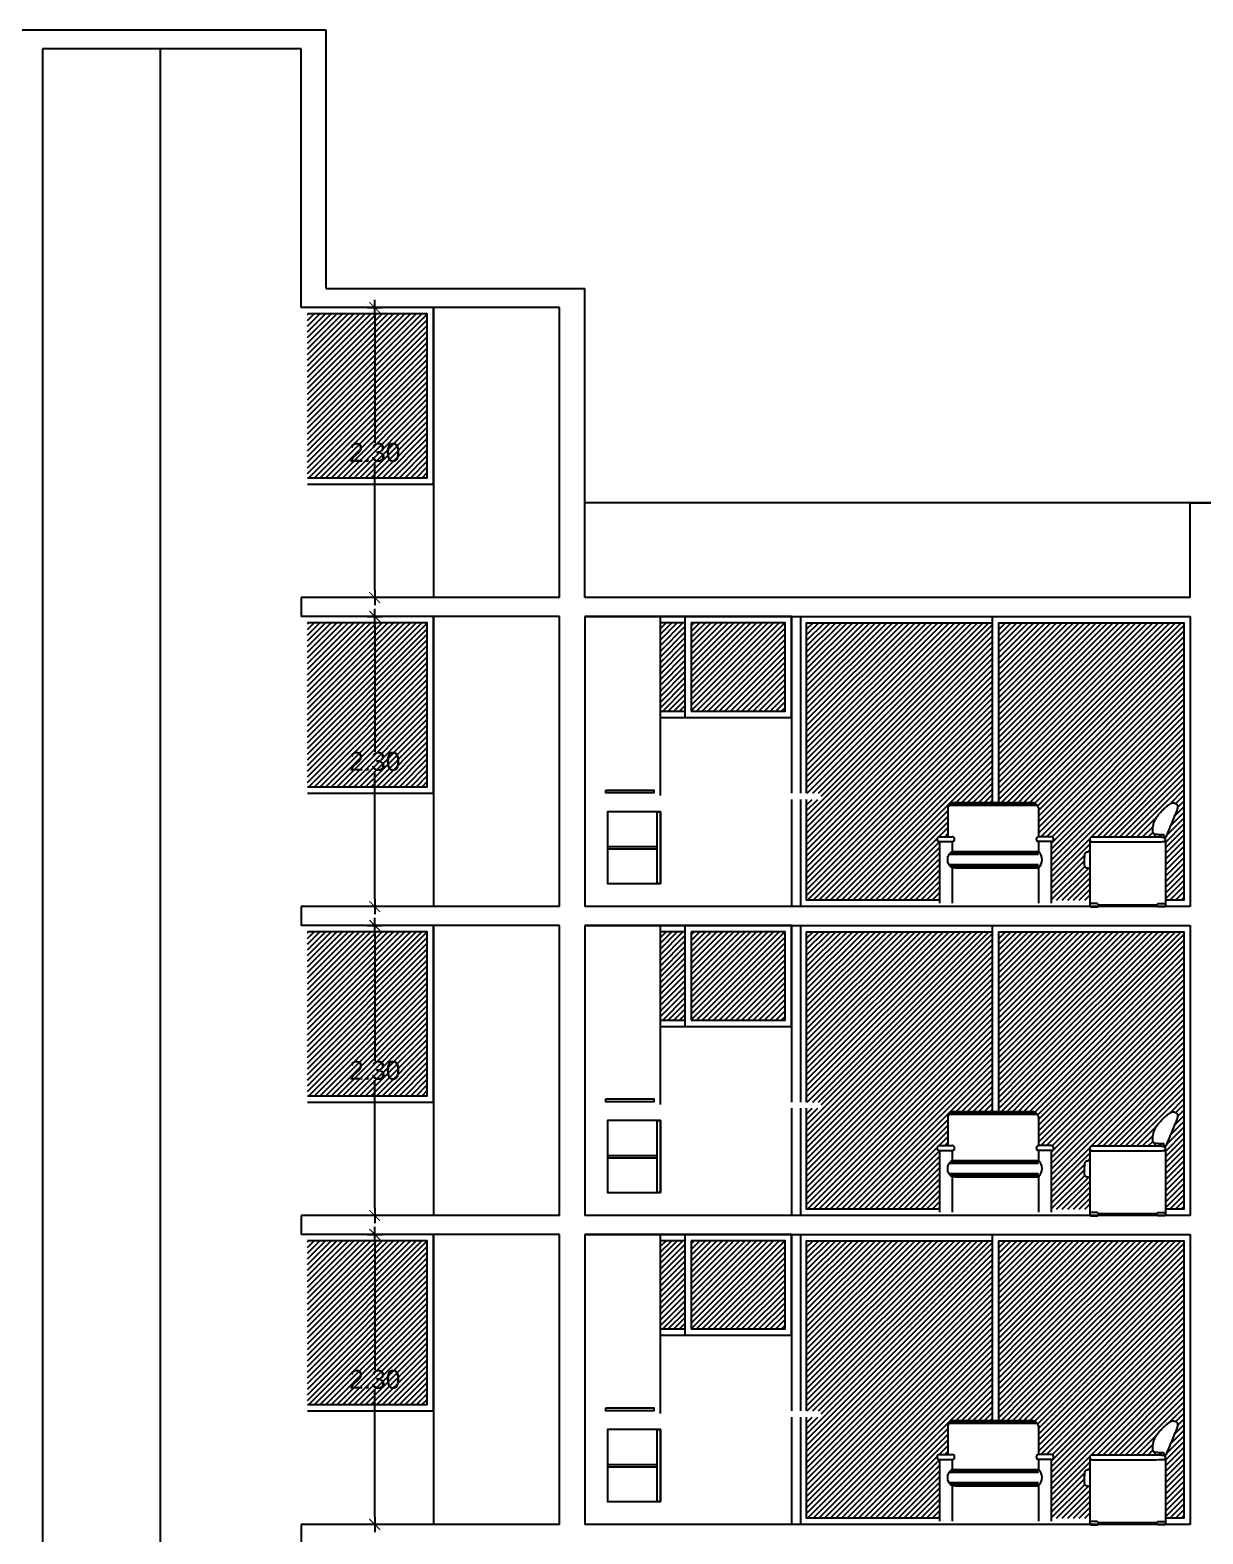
# Model space of a CAD drawing. Header units: millimetres. Extents: x 1217 to 2428, y 234 to 644.
# Drawn here: x 2246.57 to 2255.87, y 426.33 to 438.25 of the extents above; entities that cross this region are included whole.
import ezdxf

# ---------------------------------------------------------------- set-up
doc = ezdxf.new("R2010")
doc.units = ezdxf.units.MM
doc.layers.get('0').update_dxf_attribs({"lineweight": 5})
for name, color, linetype in [('0.1', 251, 'Continuous'), ('0.2', 2, 'Continuous'), ('MURO', 5, 'Continuous')]:
    doc.layers.add(name, color=color, linetype=linetype)
doc.styles.add('INTERARQ', font='arial.ttf')
doc.dimstyles.new('ESCALA_1-50', dxfattribs={"dimtxt": 0.15, "dimasz": 0.06, "dimexe": 0.18, "dimexo": 0.0625, "dimgap": 0, "dimtad": 0, "dimtih": 1, "dimtoh": 1, "dimzin": 0, "dimdsep": 46, "dimtxsty": 'INTERARQ', "dimblk": 'DIMTICK', "dimcen": 0, "dimse1": 1, "dimse2": 1, "dimclrd": 256, "dimclre": 1, "dimclrt": 2, "dimadec": 0, "dimazin": 0, "dimtfac": 4.5, "dimtofl": 0, "dimtmove": 2, "dimatfit": 3, "dimldrblk": 'DIMTICK', "dimfxl": 1, "dimtolj": 1, "dimtzin": 0, "dimarcsym": 0})
pattern_1 = [(45, (422.33998, -270.773552), (-0.0224506403, 0.0224506403), [])]
pattern_2 = [(45, (422.33998, -268.323555), (-0.0224506403, 0.0224506403), [])]
pattern_3 = [(45, (422.33998, -265.873558), (-0.0224506403, 0.0224506403), [])]

# ---------------------------------------------------------------- blocks, each defined once
blk = doc.blocks.new('sillon elv 1')
at = {"layer": '0.2'}
blk.add_line((382065.234, 7753267.581), (382065.69, 7753267.581), dxfattribs=at)
for points in [[(382065.174, 7753268.114), (382065.174, 7753268.116), (382065.174, 7753268.117), (382065.175, 7753268.119), (382065.175, 7753268.121), (382065.175, 7753268.122), (382065.174, 7753268.124), (382065.174, 7753268.125), (382065.174, 7753268.127), (382065.174, 7753268.128), (382065.175, 7753268.129), (382065.175, 7753268.131), (382065.175, 7753268.132), (382065.175, 7753268.133), (382065.175, 7753268.133), (382065.176, 7753268.134), (382065.176, 7753268.135), (382065.176, 7753268.136), (382065.176, 7753268.136), (382065.177, 7753268.136), (382065.177, 7753268.137), (382065.178, 7753268.137), (382065.178, 7753268.137), (382065.178, 7753268.137), (382065.179, 7753268.138), (382065.18, 7753268.138), (382065.18, 7753268.138), (382065.181, 7753268.138), (382065.183, 7753268.138), (382065.185, 7753268.138), (382065.187, 7753268.138), (382065.19, 7753268.138), (382065.194, 7753268.138), (382065.198, 7753268.138), (382065.203, 7753268.138), (382065.209, 7753268.138), (382065.215, 7753268.138), (382065.22, 7753268.138), (382065.226, 7753268.139), (382065.231, 7753268.139), (382065.235, 7753268.139), (382065.239, 7753268.139), (382065.242, 7753268.139), (382065.244, 7753268.14), (382065.246, 7753268.14), (382065.247, 7753268.14), (382065.248, 7753268.141), (382065.248, 7753268.141), (382065.249, 7753268.141), (382065.249, 7753268.141), (382065.25, 7753268.141), (382065.25, 7753268.142), (382065.251, 7753268.142), (382065.252, 7753268.142), (382065.252, 7753268.142), (382065.253, 7753268.143), (382065.254, 7753268.143), (382065.254, 7753268.144), (382065.255, 7753268.144), (382065.256, 7753268.145), (382065.257, 7753268.147), (382065.258, 7753268.148), (382065.259, 7753268.15), (382065.26, 7753268.152), (382065.26, 7753268.154), (382065.261, 7753268.157), (382065.262, 7753268.161), (382065.262, 7753268.164), (382065.262, 7753268.168), (382065.263, 7753268.173), (382065.263, 7753268.177), (382065.263, 7753268.182), (382065.263, 7753268.186), (382065.262, 7753268.191), (382065.262, 7753268.196), (382065.262, 7753268.2), (382065.261, 7753268.205), (382065.26, 7753268.21), (382065.259, 7753268.215), (382065.258, 7753268.221), (382065.257, 7753268.226), (382065.255, 7753268.232), (382065.253, 7753268.238), (382065.25, 7753268.244), (382065.247, 7753268.25), (382065.244, 7753268.257), (382065.241, 7753268.263), (382065.237, 7753268.27), (382065.233, 7753268.277), (382065.228, 7753268.284), (382065.223, 7753268.291), (382065.218, 7753268.298), (382065.212, 7753268.305), (382065.206, 7753268.311), (382065.2, 7753268.318), (382065.194, 7753268.325), (382065.188, 7753268.331), (382065.182, 7753268.337), (382065.175, 7753268.343), (382065.169, 7753268.349), (382065.163, 7753268.354), (382065.158, 7753268.359), (382065.152, 7753268.364), (382065.147, 7753268.368), (382065.143, 7753268.372), (382065.139, 7753268.375), (382065.135, 7753268.378), (382065.132, 7753268.38), (382065.129, 7753268.382), (382065.126, 7753268.384), (382065.123, 7753268.385), (382065.121, 7753268.386), (382065.119, 7753268.387), (382065.117, 7753268.388), (382065.114, 7753268.389), (382065.112, 7753268.389), (382065.11, 7753268.39), (382065.108, 7753268.39), (382065.106, 7753268.39), (382065.104, 7753268.39), (382065.102, 7753268.39), (382065.1, 7753268.39), (382065.099, 7753268.39), (382065.097, 7753268.39), (382065.095, 7753268.389), (382065.093, 7753268.389), (382065.091, 7753268.389), (382065.09, 7753268.388), (382065.088, 7753268.388), (382065.087, 7753268.387), (382065.085, 7753268.387), (382065.084, 7753268.386), (382065.083, 7753268.386), (382065.082, 7753268.385), (382065.081, 7753268.385), (382065.08, 7753268.385), (382065.079, 7753268.384), (382065.078, 7753268.384), (382065.077, 7753268.383), (382065.076, 7753268.382), (382065.075, 7753268.382), (382065.074, 7753268.381), (382065.073, 7753268.38), (382065.073, 7753268.379), (382065.072, 7753268.378), (382065.071, 7753268.377), (382065.07, 7753268.376), (382065.07, 7753268.375), (382065.069, 7753268.373), (382065.068, 7753268.371), (382065.068, 7753268.37), (382065.067, 7753268.368), (382065.067, 7753268.366), (382065.067, 7753268.364), (382065.067, 7753268.361), (382065.067, 7753268.359), (382065.067, 7753268.356), (382065.067, 7753268.352), (382065.068, 7753268.348), (382065.07, 7753268.344), (382065.071, 7753268.339), (382065.073, 7753268.332), (382065.076, 7753268.325), (382065.079, 7753268.317), (382065.082, 7753268.307), (382065.087, 7753268.295), (382065.093, 7753268.282), (382065.099, 7753268.266), (382065.107, 7753268.248), (382065.115, 7753268.227), (382065.125, 7753268.205), (382065.134, 7753268.182), (382065.143, 7753268.161), (382065.152, 7753268.141), (382065.158, 7753268.125), (382065.164, 7753268.113), (382065.166, 7753268.107)], [(382065.748, 7753268.119), (382065.751, 7753268.118), (382065.754, 7753268.117), (382065.756, 7753268.116), (382065.758, 7753268.114), (382065.759, 7753268.113), (382065.76, 7753268.111), (382065.761, 7753268.11), (382065.762, 7753268.108), (382065.762, 7753268.106), (382065.763, 7753268.105), (382065.763, 7753268.103), (382065.763, 7753268.102), (382065.763, 7753268.1), (382065.763, 7753268.099), (382065.763, 7753268.098), (382065.763, 7753268.097), (382065.762, 7753268.095), (382065.762, 7753268.094), (382065.762, 7753268.093), (382065.761, 7753268.092), (382065.761, 7753268.091), (382065.76, 7753268.09), (382065.76, 7753268.089), (382065.759, 7753268.089), (382065.759, 7753268.088), (382065.758, 7753268.087), (382065.757, 7753268.086), (382065.756, 7753268.085), (382065.755, 7753268.085), (382065.754, 7753268.084), (382065.753, 7753268.084), (382065.752, 7753268.083), (382065.75, 7753268.083), (382065.748, 7753268.082), (382065.743, 7753268.082), (382065.735, 7753268.082), (382065.722, 7753268.082), (382065.704, 7753268.081), (382065.68, 7753268.081), (382065.648, 7753268.081), (382065.608, 7753268.081), (382065.562, 7753268.081), (382065.511, 7753268.081), (382065.458, 7753268.081), (382065.405, 7753268.081), (382065.354, 7753268.081), (382065.308, 7753268.082), (382065.268, 7753268.082), (382065.237, 7753268.082), (382065.213, 7753268.083), (382065.195, 7753268.083), (382065.183, 7753268.084), (382065.175, 7753268.084), (382065.171, 7753268.085), (382065.169, 7753268.085), (382065.168, 7753268.086), (382065.167, 7753268.087), (382065.167, 7753268.087), (382065.166, 7753268.088), (382065.165, 7753268.088), (382065.165, 7753268.089), (382065.164, 7753268.09), (382065.164, 7753268.091), (382065.164, 7753268.092), (382065.163, 7753268.093), (382065.163, 7753268.094), (382065.163, 7753268.095), (382065.162, 7753268.096), (382065.162, 7753268.098), (382065.162, 7753268.099), (382065.162, 7753268.1), (382065.163, 7753268.101), (382065.163, 7753268.102), (382065.163, 7753268.103), (382065.164, 7753268.104), (382065.164, 7753268.105), (382065.165, 7753268.106), (382065.165, 7753268.106), (382065.166, 7753268.107), (382065.167, 7753268.108), (382065.168, 7753268.109), (382065.168, 7753268.109), (382065.169, 7753268.11), (382065.17, 7753268.111), (382065.171, 7753268.112), (382065.172, 7753268.112), (382065.172, 7753268.113), (382065.173, 7753268.114), (382065.174, 7753268.114), (382065.175, 7753268.115), (382065.176, 7753268.115), (382065.177, 7753268.116), (382065.178, 7753268.116), (382065.18, 7753268.116), (382065.181, 7753268.117), (382065.182, 7753268.117), (382065.184, 7753268.117), (382065.193, 7753268.117), (382065.214, 7753268.118), (382065.256, 7753268.118), (382065.323, 7753268.118), (382065.424, 7753268.118), (382065.563, 7753268.119), (382065.748, 7753268.119)], [(382065.173, 7753268.085), (382065.17, 7753268.083), (382065.168, 7753268.082), (382065.167, 7753268.081), (382065.166, 7753268.079), (382065.165, 7753268.078), (382065.164, 7753268.077), (382065.163, 7753268.076), (382065.163, 7753268.075), (382065.163, 7753268.073), (382065.163, 7753268.065), (382065.162, 7753268.047), (382065.162, 7753268.013), (382065.162, 7753267.957), (382065.162, 7753267.874), (382065.162, 7753267.758), (382065.162, 7753267.605)], [(382065.762, 7753268.001), (382065.767, 7753268.002), (382065.771, 7753268.002), (382065.774, 7753268.002), (382065.778, 7753268.002), (382065.78, 7753268.001), (382065.783, 7753268.001), (382065.785, 7753268), (382065.787, 7753268), (382065.789, 7753267.999), (382065.791, 7753267.998), (382065.793, 7753267.998), (382065.794, 7753267.997), (382065.795, 7753267.996), (382065.797, 7753267.996), (382065.798, 7753267.995), (382065.799, 7753267.994), (382065.8, 7753267.993), (382065.8, 7753267.992), (382065.801, 7753267.991), (382065.802, 7753267.99), (382065.802, 7753267.989), (382065.803, 7753267.988), (382065.803, 7753267.987), (382065.804, 7753267.985), (382065.804, 7753267.984), (382065.805, 7753267.983), (382065.805, 7753267.982), (382065.805, 7753267.98), (382065.806, 7753267.977), (382065.806, 7753267.974), (382065.806, 7753267.97), (382065.806, 7753267.966), (382065.806, 7753267.96), (382065.807, 7753267.954), (382065.807, 7753267.947), (382065.807, 7753267.939), (382065.807, 7753267.932), (382065.807, 7753267.925), (382065.807, 7753267.919), (382065.807, 7753267.913), (382065.807, 7753267.908), (382065.807, 7753267.904), (382065.807, 7753267.901), (382065.807, 7753267.898), (382065.807, 7753267.896), (382065.806, 7753267.895), (382065.806, 7753267.893), (382065.806, 7753267.892), (382065.806, 7753267.891), (382065.805, 7753267.89), (382065.805, 7753267.889), (382065.804, 7753267.888), (382065.804, 7753267.887), (382065.803, 7753267.886), (382065.803, 7753267.885), (382065.802, 7753267.884), (382065.801, 7753267.883), (382065.8, 7753267.882), (382065.8, 7753267.881), (382065.799, 7753267.881), (382065.798, 7753267.88), (382065.797, 7753267.879), (382065.796, 7753267.879), (382065.794, 7753267.878), (382065.793, 7753267.878), (382065.792, 7753267.877), (382065.79, 7753267.877), (382065.787, 7753267.876), (382065.783, 7753267.876), (382065.778, 7753267.875), (382065.771, 7753267.874), (382065.762, 7753267.873)], [(382065.162, 7753267.592), (382065.162, 7753267.59), (382065.162, 7753267.587), (382065.162, 7753267.585), (382065.162, 7753267.583), (382065.162, 7753267.581), (382065.163, 7753267.579), (382065.163, 7753267.578), (382065.163, 7753267.576), (382065.164, 7753267.575), (382065.164, 7753267.574), (382065.164, 7753267.573), (382065.165, 7753267.572), (382065.165, 7753267.571), (382065.166, 7753267.57), (382065.166, 7753267.57), (382065.167, 7753267.569), (382065.168, 7753267.568), (382065.169, 7753267.568), (382065.17, 7753267.567), (382065.171, 7753267.567), (382065.173, 7753267.567), (382065.174, 7753267.566), (382065.176, 7753267.566), (382065.179, 7753267.566), (382065.181, 7753267.566), (382065.184, 7753267.566), (382065.187, 7753267.566), (382065.19, 7753267.566), (382065.193, 7753267.566), (382065.196, 7753267.566), (382065.2, 7753267.566), (382065.203, 7753267.566), (382065.206, 7753267.566), (382065.209, 7753267.566), (382065.211, 7753267.566), (382065.214, 7753267.566), (382065.216, 7753267.566), (382065.218, 7753267.566), (382065.22, 7753267.567), (382065.222, 7753267.567), (382065.224, 7753267.568), (382065.225, 7753267.568), (382065.226, 7753267.569), (382065.228, 7753267.57), (382065.229, 7753267.572), (382065.231, 7753267.574), (382065.232, 7753267.578), (382065.234, 7753267.581)], [(382065.763, 7753267.592), (382065.763, 7753267.59), (382065.763, 7753267.587), (382065.762, 7753267.585), (382065.762, 7753267.583), (382065.762, 7753267.581), (382065.762, 7753267.579), (382065.761, 7753267.578), (382065.761, 7753267.576), (382065.761, 7753267.575), (382065.76, 7753267.574), (382065.76, 7753267.573), (382065.76, 7753267.572), (382065.759, 7753267.571), (382065.759, 7753267.57), (382065.758, 7753267.57), (382065.757, 7753267.569), (382065.757, 7753267.568), (382065.756, 7753267.568), (382065.755, 7753267.567), (382065.753, 7753267.567), (382065.752, 7753267.567), (382065.75, 7753267.566), (382065.748, 7753267.566), (382065.746, 7753267.566), (382065.743, 7753267.566), (382065.741, 7753267.566), (382065.738, 7753267.566), (382065.734, 7753267.566), (382065.731, 7753267.566), (382065.728, 7753267.566), (382065.725, 7753267.566), (382065.722, 7753267.566), (382065.719, 7753267.566), (382065.716, 7753267.566), (382065.713, 7753267.566), (382065.711, 7753267.566), (382065.708, 7753267.566), (382065.706, 7753267.566), (382065.704, 7753267.567), (382065.702, 7753267.567), (382065.701, 7753267.568), (382065.699, 7753267.568), (382065.698, 7753267.569), (382065.697, 7753267.57), (382065.695, 7753267.572), (382065.694, 7753267.574), (382065.692, 7753267.578), (382065.69, 7753267.581)]]:
    blk.add_lwpolyline(points, dxfattribs=at)
at = {"layer": '0.2', "elevation": 0}
for points in [[(382065.753, 7753268.084), (382065.762, 7753268.084), (382065.762, 7753267.605)], [(382065.162, 7753267.605), (382065.162, 7753267.592)], [(382065.234, 7753267.581), (382065.22, 7753267.592), (382065.162, 7753267.592)], [(382065.69, 7753267.581), (382065.705, 7753267.592), (382065.764, 7753267.592)], [(382065.762, 7753267.605), (382065.763, 7753267.592)]]:
    blk.add_lwpolyline(points, dxfattribs=at)
blk = doc.blocks.new('DIMTICK')
at = {"color": 1}
for p, q in [((-1, 0), (1, 0)), ((0, 1), (0, -1))]:
    blk.add_line(p, q, dxfattribs=at)
at = {"color": 3, "const_width": 0.141}
blk.add_lwpolyline([(0.71, 0.71), (-0.71, -0.71)], dxfattribs=at)
blk = doc.blocks.new('*D1589')
at = {"layer": '0.1', "lineweight": -2, "ltscale": 3, "transparency": 16777216}
for p, q in [((2249.305, 435.991), (2249.305, 434.978)), ((2249.305, 433.811), (2249.305, 434.824))]:
    blk.add_line(p, q, dxfattribs=at)
at = {"layer": 'DEFPOINTS', "color": 0, "ltscale": 3, "transparency": 16777216}
for p in [(2248.955, 436.051, 0), (2249.305, 436.051), (2248.955, 433.751, 0)]:
    blk.add_point(p, dxfattribs=at)
at = {"layer": '0.1', "lineweight": -2, "ltscale": 3, "transparency": 16777216, "xscale": 0.06, "yscale": 0.06, "zscale": 0.06}
for p, rotation in [((2249.305, 436.051), 90), ((2249.305, 433.751), 270)]:
    blk.add_blockref('DIMTICK', p, dxfattribs=dict(at, rotation=rotation))
at = {"layer": '0.1', "color": 2, "ltscale": 3, "transparency": 16777216, "insert": (2249.305, 434.901), "char_height": 0.15, "attachment_point": 5, "style": 'INTERARQ'}
blk.add_mtext('\\A1;2.30', dxfattribs=at)
blk = doc.blocks.new('*D1609')
at = {"layer": '0.1', "lineweight": -2, "ltscale": 3, "transparency": 16777216}
for p, q in [((2249.305, 433.541), (2249.305, 432.528)), ((2249.305, 431.361), (2249.305, 432.374))]:
    blk.add_line(p, q, dxfattribs=at)
at = {"layer": 'DEFPOINTS', "color": 0, "ltscale": 3, "transparency": 16777216}
for p in [(2248.955, 433.601, 0), (2249.305, 433.601), (2248.955, 431.301, 0)]:
    blk.add_point(p, dxfattribs=at)
at = {"layer": '0.1', "lineweight": -2, "ltscale": 3, "transparency": 16777216, "xscale": 0.06, "yscale": 0.06, "zscale": 0.06}
for p, rotation in [((2249.305, 433.601), 90), ((2249.305, 431.301), 270)]:
    blk.add_blockref('DIMTICK', p, dxfattribs=dict(at, rotation=rotation))
at = {"layer": '0.1', "color": 2, "ltscale": 3, "transparency": 16777216, "insert": (2249.305, 432.451), "char_height": 0.15, "attachment_point": 5, "style": 'INTERARQ'}
blk.add_mtext('\\A1;2.30', dxfattribs=at)
blk = doc.blocks.new('*D1610')
at = {"layer": '0.1', "lineweight": -2, "ltscale": 3, "transparency": 16777216}
for p, q in [((2249.305, 431.091), (2249.305, 430.078)), ((2249.305, 428.911), (2249.305, 429.924))]:
    blk.add_line(p, q, dxfattribs=at)
at = {"layer": 'DEFPOINTS', "color": 0, "ltscale": 3, "transparency": 16777216}
for p in [(2248.955, 431.151, 0), (2249.305, 431.151), (2248.955, 428.851, 0)]:
    blk.add_point(p, dxfattribs=at)
at = {"layer": '0.1', "lineweight": -2, "ltscale": 3, "transparency": 16777216, "xscale": 0.06, "yscale": 0.06, "zscale": 0.06}
for p, rotation in [((2249.305, 431.151), 90), ((2249.305, 428.851), 270)]:
    blk.add_blockref('DIMTICK', p, dxfattribs=dict(at, rotation=rotation))
at = {"layer": '0.1', "color": 2, "ltscale": 3, "transparency": 16777216, "insert": (2249.305, 430.001), "char_height": 0.15, "attachment_point": 5, "style": 'INTERARQ'}
blk.add_mtext('\\A1;2.30', dxfattribs=at)
blk = doc.blocks.new('*D1611')
at = {"layer": '0.1', "lineweight": -2, "ltscale": 3, "transparency": 16777216}
for p, q in [((2249.305, 428.641), (2249.305, 427.628)), ((2249.305, 426.461), (2249.305, 427.474))]:
    blk.add_line(p, q, dxfattribs=at)
at = {"layer": 'DEFPOINTS', "color": 0, "ltscale": 3, "transparency": 16777216}
for p in [(2248.955, 428.701, 0), (2249.305, 428.701), (2248.955, 426.401, 0)]:
    blk.add_point(p, dxfattribs=at)
at = {"layer": '0.1', "lineweight": -2, "ltscale": 3, "transparency": 16777216, "xscale": 0.06, "yscale": 0.06, "zscale": 0.06}
for p, rotation in [((2249.305, 428.701), 90), ((2249.305, 426.401), 270)]:
    blk.add_blockref('DIMTICK', p, dxfattribs=dict(at, rotation=rotation))
at = {"layer": '0.1', "color": 2, "ltscale": 3, "transparency": 16777216, "insert": (2249.305, 427.551), "char_height": 0.15, "attachment_point": 5, "style": 'INTERARQ'}
blk.add_mtext('\\A1;2.30', dxfattribs=at)

msp = doc.modelspace()

# ---------------------------------------------------------------- hatches: boundary and pattern name
at = {"layer": '0.1', "ltscale": 3}
h = msp.add_hatch(dxfattribs=at)
h.set_pattern_fill('ANSI31', color=256, scale=0.01)
h.set_pattern_definition([(45, (422.33998, -314.87355), (-0.0224506403, 0.0224506403), [])])
h.paths.add_polyline_path([(2248.771, 436.001), (2248.771, 434.701), (2249.721, 434.701), (2249.721, 436.001)])
h = msp.add_hatch(dxfattribs=at)
h.set_pattern_fill('ANSI31', color=256, scale=0.01)
h.set_pattern_definition([(45, (422.33998, -317.323543), (-0.0224506403, 0.0224506403), [])])
h.paths.add_polyline_path([(2248.771, 433.551), (2248.771, 432.251), (2249.721, 432.251), (2249.721, 433.551)])
h = msp.add_hatch(dxfattribs=at)
h.set_pattern_fill('ANSI31', color=256, scale=0.01)
h.set_pattern_definition(pattern_3)
h.paths.add_polyline_path([(2254.253, 433.551), (2254.468, 433.551), (2254.468, 432.126), (2254.253, 432.126)])
h.paths.add_polyline_path([(2252.869, 433.551), (2254.203, 433.551), (2254.203, 432.126), (2253.909, 432.126, 0.330811), (2253.85, 432.086), (2253.85, 431.855), (2253.785, 431.855, 1), (2253.785, 431.817), (2253.785, 431.351), (2252.869, 431.351)])
h.paths.add_polyline_path([(2252.731, 433.551), (2252.869, 433.551), (2252.869, 431.351), (2252.731, 431.351), (2252.731, 432.151), (2252.846, 432.151), (2252.846, 432.201), (2252.731, 432.201)])
h.paths.add_polyline_path([(2251.816, 433.551), (2252.561, 433.551), (2252.561, 432.851), (2251.816, 432.851)])
h.paths.add_polyline_path([(2251.571, 433.551), (2251.766, 433.551), (2251.766, 432.851), (2251.571, 432.851)])
h = msp.add_hatch(dxfattribs=at)
h.set_pattern_fill('ANSI31', color=256, scale=0.01)
h.set_pattern_definition(pattern_3)
h.paths.add_polyline_path([(2254.468, 433.551), (2255.724, 433.551), (2255.724, 431.351), (2255.578, 431.351), (2255.578, 431.491), (2255.578, 431.606), (2255.578, 431.689), (2255.578, 431.745), (2255.578, 431.779), (2255.578, 431.798), (2255.578, 431.807), (2255.576, 431.811), (2255.573, 431.814), (2255.568, 431.817), (2255.572, 431.818), (2255.575, 431.821), (2255.577, 431.824), (2255.578, 431.829), (2255.578, 431.834), (2255.576, 431.837), (2255.574, 431.839), (2255.577, 431.846), (2255.582, 431.857), (2255.589, 431.874), (2255.597, 431.893), (2255.606, 431.915), (2255.616, 431.937), (2255.625, 431.959), (2255.634, 431.98), (2255.641, 431.998), (2255.648, 432.014), (2255.653, 432.028), (2255.658, 432.039), (2255.662, 432.049), (2255.665, 432.058), (2255.667, 432.065), (2255.669, 432.071), (2255.671, 432.076), (2255.673, 432.083), (2255.674, 432.09), (2255.674, 432.095), (2255.673, 432.099), (2255.672, 432.104), (2255.67, 432.108), (2255.668, 432.112), (2255.664, 432.115), (2255.66, 432.117), (2255.656, 432.119), (2255.652, 432.12), (2255.647, 432.121), (2255.642, 432.122), (2255.636, 432.123), (2255.631, 432.122), (2255.627, 432.122), (2255.623, 432.12), (2255.618, 432.118), (2255.613, 432.115), (2255.609, 432.112), (2255.605, 432.11), (2255.602, 432.107), (2255.598, 432.104), (2255.593, 432.1), (2255.588, 432.096), (2255.583, 432.092), (2255.577, 432.087), (2255.571, 432.081), (2255.565, 432.076), (2255.559, 432.07), (2255.553, 432.064), (2255.546, 432.057), (2255.54, 432.051), (2255.534, 432.044), (2255.528, 432.037), (2255.523, 432.03), (2255.517, 432.023), (2255.512, 432.016), (2255.508, 432.009), (2255.504, 432.002), (2255.5, 431.996), (2255.496, 431.989), (2255.493, 431.982), (2255.49, 431.976), (2255.488, 431.97), (2255.486, 431.964), (2255.484, 431.959), (2255.482, 431.953), (2255.481, 431.948), (2255.48, 431.943), (2255.479, 431.938), (2255.479, 431.933), (2255.478, 431.928), (2255.478, 431.923), (2255.478, 431.919), (2255.478, 431.914), (2255.478, 431.909), (2255.478, 431.905), (2255.478, 431.899), (2255.479, 431.891), (2255.48, 431.885), (2255.482, 431.88), (2255.485, 431.877), (2255.488, 431.875), (2255.492, 431.873), (2255.494, 431.873), (2255.497, 431.872), (2255.502, 431.872), (2255.505, 431.871), (2255.509, 431.871), (2255.515, 431.871), (2255.52, 431.871), (2255.526, 431.871), (2255.532, 431.871), (2255.537, 431.871), (2255.542, 431.87), (2255.547, 431.87), (2255.55, 431.87), (2255.553, 431.87), (2255.556, 431.87), (2255.558, 431.87), (2255.559, 431.87), (2255.56, 431.87), (2255.561, 431.87), (2255.561, 431.87), (2255.562, 431.87), (2255.562, 431.87), (2255.563, 431.869), (2255.563, 431.869), (2255.564, 431.869), (2255.564, 431.868), (2255.564, 431.868), (2255.565, 431.867), (2255.565, 431.867), (2255.565, 431.866), (2255.565, 431.865), (2255.566, 431.864), (2255.566, 431.863), (2255.566, 431.862), (2255.566, 431.86), (2255.566, 431.859), (2255.566, 431.858), (2255.566, 431.856), (2255.566, 431.851), (2255.566, 431.847), (2255.563, 431.848), (2255.558, 431.849), (2255.548, 431.85), (2255.526, 431.85), (2255.485, 431.85), (2255.417, 431.85), (2255.317, 431.851), (2255.177, 431.851), (2254.992, 431.852), (2254.988, 431.85), (2254.984, 431.848), (2254.981, 431.844), (2254.979, 431.84), (2254.978, 431.836), (2254.977, 431.832), (2254.978, 431.827), (2254.98, 431.823), (2254.982, 431.819), (2254.987, 431.816), (2254.978, 431.816), (2254.978, 431.734), (2254.974, 431.734), (2254.968, 431.734), (2254.961, 431.734), (2254.956, 431.733), (2254.951, 431.731), (2254.946, 431.729), (2254.943, 431.727), (2254.94, 431.724), (2254.938, 431.721), (2254.936, 431.717), (2254.935, 431.713), (2254.935, 431.708), (2254.934, 431.703), (2254.934, 431.698), (2254.934, 431.692), (2254.934, 431.686), (2254.934, 431.679), (2254.933, 431.672), (2254.933, 431.664), (2254.933, 431.657), (2254.933, 431.651), (2254.933, 431.645), (2254.933, 431.638), (2254.933, 431.63), (2254.934, 431.626), (2254.935, 431.621), (2254.937, 431.617), (2254.94, 431.614), (2254.944, 431.612), (2254.947, 431.61), (2254.952, 431.609), (2254.957, 431.608), (2254.963, 431.607), (2254.97, 431.606), (2254.978, 431.605), (2254.978, 431.351), (2254.671, 431.351), (2254.671, 431.817, 1), (2254.671, 431.855), (2254.571, 431.855), (2254.571, 432.086, 0.33081), (2254.512, 432.126), (2254.468, 432.126)])
h = msp.add_hatch(dxfattribs=at)
h.set_pattern_fill('ANSI31', color=256, scale=0.01)
h.set_pattern_definition([(45, (422.33998, -319.773537), (-0.0224506403, 0.0224506403), [])])
h.paths.add_polyline_path([(2248.771, 431.101), (2248.771, 429.801), (2249.721, 429.801), (2249.721, 431.101)])
h = msp.add_hatch(dxfattribs=at)
h.set_pattern_fill('ANSI31', color=256, scale=0.01)
h.set_pattern_definition(pattern_2)
h.paths.add_polyline_path([(2254.253, 431.101), (2254.468, 431.101), (2254.468, 429.676), (2254.253, 429.676)])
h.paths.add_polyline_path([(2252.869, 431.101), (2254.203, 431.101), (2254.203, 429.676), (2253.909, 429.676, 0.330811), (2253.85, 429.636), (2253.85, 429.405), (2253.785, 429.405, 1), (2253.785, 429.367), (2253.785, 428.901), (2252.869, 428.901)])
h.paths.add_polyline_path([(2252.731, 431.101), (2252.869, 431.101), (2252.869, 428.901), (2252.731, 428.901), (2252.731, 429.701), (2252.846, 429.701), (2252.846, 429.751), (2252.731, 429.751)])
h.paths.add_polyline_path([(2251.816, 431.101), (2252.561, 431.101), (2252.561, 430.401), (2251.816, 430.401)])
h.paths.add_polyline_path([(2251.571, 431.101), (2251.766, 431.101), (2251.766, 430.401), (2251.571, 430.401)])
h = msp.add_hatch(dxfattribs=at)
h.set_pattern_fill('ANSI31', color=256, scale=0.01)
h.set_pattern_definition(pattern_2)
h.paths.add_polyline_path([(2254.468, 431.101), (2255.724, 431.101), (2255.724, 428.901), (2255.578, 428.901), (2255.578, 429.041), (2255.578, 429.156), (2255.578, 429.239), (2255.578, 429.295), (2255.578, 429.329), (2255.578, 429.348), (2255.578, 429.357), (2255.576, 429.361), (2255.573, 429.364), (2255.568, 429.367), (2255.572, 429.368), (2255.575, 429.371), (2255.577, 429.374), (2255.578, 429.379), (2255.578, 429.384), (2255.576, 429.387), (2255.574, 429.389), (2255.577, 429.396), (2255.582, 429.407), (2255.589, 429.424), (2255.597, 429.443), (2255.606, 429.465), (2255.616, 429.487), (2255.625, 429.509), (2255.634, 429.53), (2255.641, 429.548), (2255.648, 429.564), (2255.653, 429.578), (2255.658, 429.589), (2255.662, 429.599), (2255.665, 429.608), (2255.667, 429.615), (2255.669, 429.621), (2255.671, 429.626), (2255.673, 429.633), (2255.674, 429.64), (2255.674, 429.645), (2255.673, 429.649), (2255.672, 429.654), (2255.67, 429.658), (2255.668, 429.662), (2255.664, 429.665), (2255.66, 429.667), (2255.656, 429.669), (2255.652, 429.67), (2255.647, 429.671), (2255.642, 429.672), (2255.636, 429.673), (2255.631, 429.672), (2255.627, 429.672), (2255.623, 429.67), (2255.618, 429.668), (2255.613, 429.665), (2255.609, 429.662), (2255.605, 429.66), (2255.602, 429.657), (2255.598, 429.654), (2255.593, 429.65), (2255.588, 429.646), (2255.583, 429.642), (2255.577, 429.637), (2255.571, 429.631), (2255.565, 429.626), (2255.559, 429.62), (2255.553, 429.614), (2255.546, 429.607), (2255.54, 429.601), (2255.534, 429.594), (2255.528, 429.587), (2255.523, 429.58), (2255.517, 429.573), (2255.512, 429.566), (2255.508, 429.559), (2255.504, 429.552), (2255.5, 429.546), (2255.496, 429.539), (2255.493, 429.533), (2255.49, 429.526), (2255.488, 429.52), (2255.486, 429.514), (2255.484, 429.509), (2255.482, 429.503), (2255.481, 429.498), (2255.48, 429.493), (2255.479, 429.488), (2255.479, 429.483), (2255.478, 429.478), (2255.478, 429.473), (2255.478, 429.469), (2255.478, 429.464), (2255.478, 429.459), (2255.478, 429.455), (2255.478, 429.449), (2255.479, 429.441), (2255.48, 429.435), (2255.482, 429.43), (2255.485, 429.427), (2255.488, 429.425), (2255.492, 429.423), (2255.494, 429.423), (2255.497, 429.422), (2255.502, 429.422), (2255.505, 429.421), (2255.509, 429.421), (2255.515, 429.421), (2255.52, 429.421), (2255.526, 429.421), (2255.532, 429.421), (2255.537, 429.421), (2255.542, 429.42), (2255.547, 429.42), (2255.55, 429.42), (2255.553, 429.42), (2255.556, 429.42), (2255.558, 429.42), (2255.559, 429.42), (2255.56, 429.42), (2255.561, 429.42), (2255.561, 429.42), (2255.562, 429.42), (2255.562, 429.42), (2255.563, 429.419), (2255.563, 429.419), (2255.564, 429.419), (2255.564, 429.418), (2255.564, 429.418), (2255.565, 429.417), (2255.565, 429.417), (2255.565, 429.416), (2255.565, 429.415), (2255.566, 429.414), (2255.566, 429.413), (2255.566, 429.412), (2255.566, 429.41), (2255.566, 429.409), (2255.566, 429.408), (2255.566, 429.406), (2255.566, 429.401), (2255.566, 429.397), (2255.563, 429.398), (2255.558, 429.399), (2255.548, 429.4), (2255.526, 429.4), (2255.485, 429.4), (2255.417, 429.4), (2255.317, 429.401), (2255.177, 429.401), (2254.992, 429.402), (2254.988, 429.4), (2254.984, 429.398), (2254.981, 429.394), (2254.979, 429.39), (2254.978, 429.386), (2254.977, 429.382), (2254.978, 429.377), (2254.98, 429.373), (2254.982, 429.369), (2254.987, 429.366), (2254.978, 429.366), (2254.978, 429.284), (2254.974, 429.284), (2254.968, 429.284), (2254.961, 429.284), (2254.956, 429.283), (2254.951, 429.281), (2254.946, 429.279), (2254.943, 429.277), (2254.94, 429.274), (2254.938, 429.271), (2254.936, 429.267), (2254.935, 429.263), (2254.935, 429.258), (2254.934, 429.253), (2254.934, 429.248), (2254.934, 429.242), (2254.934, 429.236), (2254.934, 429.229), (2254.933, 429.222), (2254.933, 429.214), (2254.933, 429.207), (2254.933, 429.201), (2254.933, 429.195), (2254.933, 429.188), (2254.933, 429.18), (2254.934, 429.176), (2254.935, 429.171), (2254.937, 429.167), (2254.94, 429.164), (2254.944, 429.162), (2254.947, 429.16), (2254.952, 429.159), (2254.957, 429.158), (2254.963, 429.157), (2254.97, 429.156), (2254.978, 429.155), (2254.978, 428.901), (2254.671, 428.901), (2254.671, 429.367, 1), (2254.671, 429.405), (2254.571, 429.405), (2254.571, 429.636, 0.33081), (2254.512, 429.676), (2254.468, 429.676)])
h = msp.add_hatch(dxfattribs=at)
h.set_pattern_fill('ANSI31', color=256, scale=0.01)
h.set_pattern_definition([(45, (422.33998, -322.22353), (-0.0224506403, 0.0224506403), [])])
h.paths.add_polyline_path([(2248.771, 428.651), (2248.771, 427.351), (2249.721, 427.351), (2249.721, 428.651)])
h = msp.add_hatch(dxfattribs=at)
h.set_pattern_fill('ANSI31', color=256, scale=0.01)
h.set_pattern_definition(pattern_1)
h.paths.add_polyline_path([(2254.253, 428.651), (2254.468, 428.651), (2254.468, 427.226), (2254.253, 427.226)])
h.paths.add_polyline_path([(2252.869, 428.651), (2254.203, 428.651), (2254.203, 427.226), (2253.909, 427.226, 0.330811), (2253.85, 427.186), (2253.85, 426.955), (2253.785, 426.955, 1), (2253.785, 426.917), (2253.785, 426.451), (2252.869, 426.451)])
h.paths.add_polyline_path([(2252.731, 428.651), (2252.869, 428.651), (2252.869, 426.451), (2252.731, 426.451), (2252.731, 427.251), (2252.846, 427.251), (2252.846, 427.301), (2252.731, 427.301)])
h.paths.add_polyline_path([(2251.816, 428.651), (2252.561, 428.651), (2252.561, 427.951), (2251.816, 427.951)])
h.paths.add_polyline_path([(2251.571, 428.651), (2251.766, 428.651), (2251.766, 427.951), (2251.571, 427.951)])
h = msp.add_hatch(dxfattribs=at)
h.set_pattern_fill('ANSI31', color=256, scale=0.01)
h.set_pattern_definition(pattern_1)
h.paths.add_polyline_path([(2254.468, 428.651), (2255.724, 428.651), (2255.724, 426.451), (2255.578, 426.451), (2255.578, 426.591), (2255.578, 426.706), (2255.578, 426.789), (2255.578, 426.845), (2255.578, 426.879), (2255.578, 426.898), (2255.578, 426.907), (2255.576, 426.911), (2255.573, 426.914), (2255.568, 426.917), (2255.572, 426.918), (2255.575, 426.921), (2255.577, 426.924), (2255.578, 426.929), (2255.578, 426.934), (2255.576, 426.937), (2255.574, 426.939), (2255.577, 426.946), (2255.582, 426.957), (2255.589, 426.974), (2255.597, 426.993), (2255.606, 427.015), (2255.616, 427.037), (2255.625, 427.059), (2255.634, 427.08), (2255.641, 427.098), (2255.648, 427.114), (2255.653, 427.128), (2255.658, 427.139), (2255.662, 427.149), (2255.665, 427.158), (2255.667, 427.165), (2255.669, 427.171), (2255.671, 427.176), (2255.673, 427.183), (2255.674, 427.19), (2255.674, 427.195), (2255.673, 427.199), (2255.672, 427.204), (2255.67, 427.208), (2255.668, 427.212), (2255.664, 427.215), (2255.66, 427.217), (2255.656, 427.219), (2255.652, 427.22), (2255.647, 427.221), (2255.642, 427.222), (2255.636, 427.223), (2255.631, 427.222), (2255.627, 427.222), (2255.623, 427.22), (2255.618, 427.218), (2255.613, 427.215), (2255.609, 427.212), (2255.605, 427.21), (2255.602, 427.207), (2255.598, 427.204), (2255.593, 427.2), (2255.588, 427.196), (2255.583, 427.192), (2255.577, 427.187), (2255.571, 427.181), (2255.565, 427.176), (2255.559, 427.17), (2255.553, 427.164), (2255.546, 427.157), (2255.54, 427.151), (2255.534, 427.144), (2255.528, 427.137), (2255.523, 427.13), (2255.517, 427.123), (2255.512, 427.116), (2255.508, 427.109), (2255.504, 427.102), (2255.5, 427.096), (2255.496, 427.089), (2255.493, 427.083), (2255.49, 427.076), (2255.488, 427.07), (2255.486, 427.064), (2255.484, 427.059), (2255.482, 427.053), (2255.481, 427.048), (2255.48, 427.043), (2255.479, 427.038), (2255.479, 427.033), (2255.478, 427.028), (2255.478, 427.023), (2255.478, 427.019), (2255.478, 427.014), (2255.478, 427.009), (2255.478, 427.005), (2255.478, 426.999), (2255.479, 426.991), (2255.48, 426.985), (2255.482, 426.98), (2255.485, 426.977), (2255.488, 426.975), (2255.492, 426.973), (2255.494, 426.973), (2255.497, 426.972), (2255.502, 426.972), (2255.505, 426.971), (2255.509, 426.971), (2255.515, 426.971), (2255.52, 426.971), (2255.526, 426.971), (2255.532, 426.971), (2255.537, 426.971), (2255.542, 426.97), (2255.547, 426.97), (2255.55, 426.97), (2255.553, 426.97), (2255.556, 426.97), (2255.558, 426.97), (2255.559, 426.97), (2255.56, 426.97), (2255.561, 426.97), (2255.561, 426.97), (2255.562, 426.97), (2255.562, 426.97), (2255.563, 426.969), (2255.563, 426.969), (2255.564, 426.969), (2255.564, 426.968), (2255.564, 426.968), (2255.565, 426.967), (2255.565, 426.967), (2255.565, 426.966), (2255.565, 426.965), (2255.566, 426.964), (2255.566, 426.963), (2255.566, 426.962), (2255.566, 426.96), (2255.566, 426.959), (2255.566, 426.958), (2255.566, 426.956), (2255.566, 426.951), (2255.566, 426.947), (2255.563, 426.948), (2255.558, 426.949), (2255.548, 426.95), (2255.526, 426.95), (2255.485, 426.95), (2255.417, 426.95), (2255.317, 426.951), (2255.177, 426.951), (2254.992, 426.952), (2254.988, 426.95), (2254.984, 426.948), (2254.981, 426.944), (2254.979, 426.94), (2254.978, 426.936), (2254.977, 426.932), (2254.978, 426.927), (2254.98, 426.923), (2254.982, 426.919), (2254.987, 426.916), (2254.978, 426.916), (2254.978, 426.834), (2254.974, 426.834), (2254.968, 426.834), (2254.961, 426.834), (2254.956, 426.833), (2254.951, 426.831), (2254.946, 426.829), (2254.943, 426.827), (2254.94, 426.824), (2254.938, 426.821), (2254.936, 426.817), (2254.935, 426.813), (2254.935, 426.808), (2254.934, 426.803), (2254.934, 426.798), (2254.934, 426.792), (2254.934, 426.786), (2254.934, 426.779), (2254.933, 426.772), (2254.933, 426.764), (2254.933, 426.757), (2254.933, 426.751), (2254.933, 426.745), (2254.933, 426.738), (2254.933, 426.73), (2254.934, 426.726), (2254.935, 426.721), (2254.937, 426.717), (2254.94, 426.714), (2254.944, 426.712), (2254.947, 426.71), (2254.952, 426.709), (2254.957, 426.708), (2254.963, 426.707), (2254.97, 426.706), (2254.978, 426.705), (2254.978, 426.451), (2254.671, 426.451), (2254.671, 426.917, 1), (2254.671, 426.955), (2254.571, 426.955), (2254.571, 427.186, 0.33081), (2254.512, 427.226), (2254.468, 427.226)])

# ---------------------------------------------------------------- linework, layer by layer
msp.add_lwpolyline([(2247.607, 377.151), (2247.607, 438.101)], dxfattribs=at)
at = {"layer": '0.1', "ltscale": 3, "elevation": 0}
for points in [[(2248.771, 434.651), (2249.771, 434.651), (2249.771, 436.051), (2248.721, 436.051)], [(2248.771, 434.701), (2249.721, 434.701), (2249.721, 436.001), (2248.771, 436.001)], [(2263.47, 434.501), (2250.971, 434.501)], [(2248.771, 432.201), (2249.771, 432.201), (2249.771, 433.601), (2248.721, 433.601)], [(2251.571, 432.801), (2252.611, 432.801), (2252.611, 433.601), (2250.971, 433.601)], [(2251.766, 433.601), (2251.766, 432.801)], [(2254.203, 433.601), (2254.203, 432.126)], [(2248.771, 432.251), (2249.721, 432.251), (2249.721, 433.551), (2248.771, 433.551)], [(2251.766, 433.551), (2251.571, 433.551)], [(2251.816, 432.851), (2252.561, 432.851), (2252.561, 433.551), (2251.816, 433.551)], [(2251.816, 433.551), (2251.816, 432.851)], [(2252.731, 432.201), (2252.731, 433.551), (2254.203, 433.551)], [(2254.253, 433.551), (2255.724, 433.551), (2255.724, 431.351), (2255.578, 431.351)], [(2254.253, 433.551), (2254.253, 432.126)], [(2251.571, 432.851), (2251.766, 432.851)], [(2253.785, 431.351), (2252.731, 431.351), (2252.731, 432.151)], [(2248.771, 429.751), (2249.771, 429.751), (2249.771, 431.151), (2248.721, 431.151)], [(2248.771, 429.801), (2249.721, 429.801), (2249.721, 431.101), (2248.771, 431.101)], [(2251.571, 430.351), (2252.611, 430.351), (2252.611, 431.151), (2250.971, 431.151)], [(2251.766, 431.101), (2251.571, 431.101)], [(2251.766, 431.151), (2251.766, 430.351)], [(2251.816, 430.401), (2252.561, 430.401), (2252.561, 431.101), (2251.816, 431.101)], [(2251.816, 431.101), (2251.816, 430.401)], [(2252.731, 429.751), (2252.731, 431.101), (2254.203, 431.101)], [(2254.203, 431.151), (2254.203, 429.676)], [(2254.253, 431.101), (2255.724, 431.101), (2255.724, 428.901), (2255.578, 428.901)], [(2254.253, 431.101), (2254.253, 429.676)], [(2251.571, 430.401), (2251.766, 430.401)], [(2253.785, 428.901), (2252.731, 428.901), (2252.731, 429.701)], [(2248.771, 427.301), (2249.771, 427.301), (2249.771, 428.701), (2248.721, 428.701)], [(2248.771, 427.351), (2249.721, 427.351), (2249.721, 428.651), (2248.771, 428.651)], [(2251.571, 427.901), (2252.611, 427.901), (2252.611, 428.701), (2250.971, 428.701)], [(2251.766, 428.651), (2251.571, 428.651)], [(2251.766, 428.701), (2251.766, 427.901)], [(2251.816, 427.951), (2252.561, 427.951), (2252.561, 428.651), (2251.816, 428.651)], [(2251.816, 428.651), (2251.816, 427.951)], [(2252.731, 427.301), (2252.731, 428.651), (2254.203, 428.651)], [(2254.203, 428.701), (2254.203, 427.226)], [(2254.253, 428.651), (2255.724, 428.651), (2255.724, 426.451), (2255.578, 426.451)], [(2254.253, 428.651), (2254.253, 427.226)], [(2251.571, 427.951), (2251.766, 427.951)], [(2253.785, 426.451), (2252.731, 426.451), (2252.731, 427.251)]]:
    msp.add_lwpolyline(points, dxfattribs=at)
at = {"layer": '0.1', "linetype": 'ByBlock', "elevation": 0}
for points in [[(2253.85, 432.086), (2253.85, 431.855)], [(2253.85, 432.086), (2253.85, 431.855)], [(2253.85, 432.086), (2253.85, 431.855)], [(2253.86, 432.104), (2254.561, 432.104)], [(2253.874, 432.116), (2254.547, 432.116)], [(2253.904, 432.126), (2254.512, 432.126)], [(2253.904, 432.126), (2254.512, 432.126)], [(2254.571, 432.086), (2254.571, 431.855)], [(2254.571, 432.086), (2254.571, 431.855)], [(2253.785, 431.855), (2253.885, 431.855)], [(2253.785, 431.855), (2253.885, 431.855)], [(2253.785, 431.817), (2253.785, 431.328)], [(2253.785, 431.817), (2253.885, 431.817)], [(2253.785, 431.817), (2253.785, 431.328)], [(2253.785, 431.817), (2253.885, 431.817)], [(2253.885, 431.817), (2253.885, 431.737)], [(2253.885, 431.817), (2253.885, 431.737)], [(2254.671, 431.855), (2254.571, 431.855)], [(2254.671, 431.855), (2254.571, 431.855)], [(2254.571, 431.817), (2254.571, 431.737)], [(2254.671, 431.817), (2254.571, 431.817)], [(2254.571, 431.817), (2254.571, 431.737)], [(2254.671, 431.817), (2254.571, 431.817)], [(2254.671, 431.817), (2254.671, 431.328)], [(2254.671, 431.817), (2254.671, 431.328)], [(2253.85, 431.648), (2253.85, 431.697)], [(2253.861, 431.716), (2254.571, 431.716)], [(2253.861, 431.716), (2254.571, 431.716)], [(2253.876, 431.729), (2254.571, 431.729)], [(2253.904, 431.737), (2254.571, 431.737)], [(2253.904, 431.737), (2254.571, 431.737)], [(2253.857, 431.635), (2254.571, 431.635)], [(2253.869, 431.621), (2254.571, 431.621)], [(2253.885, 431.612), (2253.885, 431.332)], [(2253.885, 431.612), (2254.571, 431.612)], [(2253.885, 431.612), (2254.571, 431.612)], [(2253.885, 431.608), (2253.885, 431.328)], [(2253.909, 431.608), (2254.571, 431.608)], [(2253.909, 431.608), (2254.571, 431.608)], [(2254.571, 431.608), (2254.571, 431.328)], [(2254.571, 431.608), (2254.571, 431.328)], [(2253.874, 429.666), (2254.547, 429.666)], [(2253.904, 429.676), (2254.512, 429.676)], [(2253.904, 429.676), (2254.512, 429.676)], [(2253.85, 429.636), (2253.85, 429.405)], [(2253.85, 429.636), (2253.85, 429.405)], [(2253.85, 429.636), (2253.85, 429.405)], [(2253.86, 429.654), (2254.561, 429.654)], [(2254.571, 429.636), (2254.571, 429.405)], [(2254.571, 429.636), (2254.571, 429.405)], [(2253.785, 429.405), (2253.885, 429.405)], [(2253.785, 429.405), (2253.885, 429.405)], [(2253.785, 429.367), (2253.785, 428.878)], [(2253.785, 429.367), (2253.885, 429.367)], [(2253.785, 429.367), (2253.785, 428.878)], [(2253.785, 429.367), (2253.885, 429.367)], [(2253.885, 429.367), (2253.885, 429.287)], [(2253.885, 429.367), (2253.885, 429.287)], [(2254.671, 429.405), (2254.571, 429.405)], [(2254.671, 429.405), (2254.571, 429.405)], [(2254.571, 429.367), (2254.571, 429.287)], [(2254.671, 429.367), (2254.571, 429.367)], [(2254.571, 429.367), (2254.571, 429.287)], [(2254.671, 429.367), (2254.571, 429.367)], [(2254.671, 429.367), (2254.671, 428.878)], [(2254.671, 429.367), (2254.671, 428.878)], [(2253.85, 429.198), (2253.85, 429.247)], [(2253.857, 429.185), (2254.571, 429.185)], [(2253.861, 429.266), (2254.571, 429.266)], [(2253.861, 429.266), (2254.571, 429.266)], [(2253.876, 429.279), (2254.571, 429.279)], [(2253.904, 429.287), (2254.571, 429.287)], [(2253.904, 429.287), (2254.571, 429.287)], [(2253.869, 429.171), (2254.571, 429.171)], [(2253.885, 429.162), (2253.885, 428.882)], [(2253.885, 429.162), (2254.571, 429.162)], [(2253.885, 429.162), (2254.571, 429.162)], [(2253.885, 429.158), (2253.885, 428.878)], [(2253.909, 429.158), (2254.571, 429.158)], [(2253.909, 429.158), (2254.571, 429.158)], [(2254.571, 429.158), (2254.571, 428.878)], [(2254.571, 429.158), (2254.571, 428.878)], [(2253.85, 427.186), (2253.85, 426.955)], [(2253.85, 427.186), (2253.85, 426.955)], [(2253.85, 427.186), (2253.85, 426.955)], [(2253.86, 427.204), (2254.561, 427.204)], [(2253.874, 427.216), (2254.547, 427.216)], [(2253.904, 427.226), (2254.512, 427.226)], [(2253.904, 427.226), (2254.512, 427.226)], [(2254.571, 427.186), (2254.571, 426.955)], [(2254.571, 427.186), (2254.571, 426.955)], [(2253.785, 426.955), (2253.885, 426.955)], [(2253.785, 426.955), (2253.885, 426.955)], [(2253.785, 426.917), (2253.785, 426.428)], [(2253.785, 426.917), (2253.885, 426.917)], [(2253.785, 426.917), (2253.785, 426.428)], [(2253.785, 426.917), (2253.885, 426.917)], [(2253.885, 426.917), (2253.885, 426.837)], [(2253.885, 426.917), (2253.885, 426.837)], [(2254.671, 426.955), (2254.571, 426.955)], [(2254.671, 426.955), (2254.571, 426.955)], [(2254.571, 426.917), (2254.571, 426.837)], [(2254.671, 426.917), (2254.571, 426.917)], [(2254.571, 426.917), (2254.571, 426.837)], [(2254.671, 426.917), (2254.571, 426.917)], [(2254.671, 426.917), (2254.671, 426.428)], [(2254.671, 426.917), (2254.671, 426.428)], [(2253.85, 426.748), (2253.85, 426.797)], [(2253.861, 426.816), (2254.571, 426.816)], [(2253.861, 426.816), (2254.571, 426.816)], [(2253.876, 426.829), (2254.571, 426.829)], [(2253.904, 426.837), (2254.571, 426.837)], [(2253.904, 426.837), (2254.571, 426.837)], [(2253.857, 426.735), (2254.571, 426.735)], [(2253.869, 426.721), (2254.571, 426.721)], [(2253.885, 426.712), (2253.885, 426.432)], [(2253.885, 426.712), (2254.571, 426.712)], [(2253.885, 426.712), (2254.571, 426.712)], [(2253.885, 426.708), (2253.885, 426.428)], [(2253.909, 426.708), (2254.571, 426.708)], [(2253.909, 426.708), (2254.571, 426.708)], [(2254.571, 426.708), (2254.571, 426.428)], [(2254.571, 426.708), (2254.571, 426.428)]]:
    msp.add_lwpolyline(points, dxfattribs=at)
at = {"layer": '0.1', "linetype": 'ByBlock'}
for centre, radius, start, end in [((2253.906, 432.066, 0), 0.0595, 87.732, 160.9509), ((2253.906, 432.066, 0), 0.0595, 87.732, 160.9509), ((2254.515, 432.066, 0), 0.0595, 19.0491, 92.268), ((2254.515, 432.066, 0), 0.0595, 19.0491, 92.268), ((2253.785, 431.836, 0), 0.019, 90, 270), ((2253.785, 431.836, 0), 0.019, 90, 270), ((2253.885, 431.836, 0), 0.019, 270, 90), ((2253.885, 431.836, 0), 0.019, 270, 90), ((2254.571, 431.836, 0), 0.019, 90, 270), ((2254.571, 431.836, 0), 0.019, 90, 270), ((2254.671, 431.836, 0), 0.019, 270, 90), ((2254.671, 431.836, 0), 0.019, 270, 90), ((2253.906, 431.678, 0), 0.0595, 87.732, 160.9509), ((2253.906, 431.678, 0), 0.0595, 87.732, 160.9509), ((2254.509, 431.673, 0), 0.0889, 313.6955, 46.3045), ((2254.509, 431.673, 0), 0.0889, 313.6955, 46.3045), ((2253.906, 431.668, 0), 0.0595, 199.0491, 272.268), ((2253.906, 431.668, 0), 0.0595, 199.0491, 272.268), ((2253.906, 429.616, 0), 0.0595, 87.732, 160.9509), ((2253.906, 429.616, 0), 0.0595, 87.732, 160.9509), ((2254.515, 429.616, 0), 0.0595, 19.0491, 92.268), ((2254.515, 429.616, 0), 0.0595, 19.0491, 92.268), ((2253.785, 429.386, 0), 0.019, 90, 270), ((2253.785, 429.386, 0), 0.019, 90, 270), ((2253.885, 429.386, 0), 0.019, 270, 90), ((2253.885, 429.386, 0), 0.019, 270, 90), ((2254.571, 429.386, 0), 0.019, 90, 270), ((2254.571, 429.386, 0), 0.019, 90, 270), ((2254.671, 429.386, 0), 0.019, 270, 90), ((2254.671, 429.386, 0), 0.019, 270, 90), ((2253.906, 429.228, 0), 0.0595, 87.732, 160.9509), ((2253.906, 429.228, 0), 0.0595, 87.732, 160.9509), ((2253.906, 429.218, 0), 0.0595, 199.0491, 272.268), ((2253.906, 429.218, 0), 0.0595, 199.0491, 272.268), ((2254.509, 429.223, 0), 0.0889, 313.6955, 46.3045), ((2254.509, 429.223, 0), 0.0889, 313.6955, 46.3045), ((2253.906, 427.166, 0), 0.0595, 87.732, 160.9509), ((2253.906, 427.166, 0), 0.0595, 87.732, 160.9509), ((2254.515, 427.166, 0), 0.0595, 19.0491, 92.268), ((2254.515, 427.166, 0), 0.0595, 19.0491, 92.268), ((2253.785, 426.936, 0), 0.019, 90, 270), ((2253.785, 426.936, 0), 0.019, 90, 270), ((2253.885, 426.936, 0), 0.019, 270, 90), ((2253.885, 426.936, 0), 0.019, 270, 90), ((2254.571, 426.936, 0), 0.019, 90, 270), ((2254.571, 426.936, 0), 0.019, 90, 270), ((2254.671, 426.936, 0), 0.019, 270, 90), ((2254.671, 426.936, 0), 0.019, 270, 90), ((2253.906, 426.778, 0), 0.0595, 87.732, 160.9509), ((2253.906, 426.778, 0), 0.0595, 87.732, 160.9509), ((2254.509, 426.773, 0), 0.0889, 313.6955, 46.3045), ((2254.509, 426.773, 0), 0.0889, 313.6955, 46.3045), ((2253.906, 426.768, 0), 0.0595, 199.0491, 272.268), ((2253.906, 426.768, 0), 0.0595, 199.0491, 272.268)]:
    msp.add_arc(centre, radius, start, end, dxfattribs=at)
at = {"layer": '0.2', "ltscale": 3, "elevation": 0}
for points in [[(2249.771, 436.051), (2249.771, 433.751)], [(2249.771, 433.601), (2249.771, 431.301)], [(2251.571, 432.181), (2251.571, 433.601)], [(2252.611, 433.601), (2252.611, 432.201)], [(2252.681, 433.601), (2252.681, 432.201)], [(2252.611, 432.151), (2252.611, 431.301)], [(2252.681, 432.151), (2252.681, 431.301)], [(2249.771, 431.151), (2249.771, 428.851)], [(2251.571, 429.731), (2251.571, 431.151)], [(2252.611, 431.151), (2252.611, 429.751)], [(2252.681, 431.151), (2252.681, 429.751)], [(2252.611, 429.701), (2252.611, 428.851)], [(2252.681, 429.701), (2252.681, 428.851)], [(2249.771, 428.701), (2249.771, 426.401)], [(2251.571, 427.281), (2251.571, 428.701)], [(2252.611, 428.701), (2252.611, 427.301)], [(2252.681, 428.701), (2252.681, 427.301)], [(2252.611, 427.251), (2252.611, 426.401)], [(2252.681, 427.251), (2252.681, 426.401)]]:
    msp.add_lwpolyline(points, dxfattribs=at)
at = {"layer": '0.2', "elevation": 0}
for points in [[(2251.139, 432.225), (2251.52, 432.225), (2251.52, 432.202), (2251.139, 432.202)], [(2251.571, 432.053), (2251.152, 432.053), (2251.152, 431.484), (2251.571, 431.484)], [(2251.571, 431.484), (2251.545, 431.484), (2251.545, 432.053), (2251.571, 432.053)], [(2251.139, 429.775), (2251.52, 429.775), (2251.52, 429.752), (2251.139, 429.752)], [(2251.571, 429.603), (2251.152, 429.603), (2251.152, 429.034), (2251.571, 429.034)], [(2251.571, 429.034), (2251.545, 429.034), (2251.545, 429.603), (2251.571, 429.603)], [(2251.139, 427.325), (2251.52, 427.325), (2251.52, 427.302), (2251.139, 427.302)], [(2251.571, 427.153), (2251.152, 427.153), (2251.152, 426.584), (2251.571, 426.584)], [(2251.571, 426.584), (2251.545, 426.584), (2251.545, 427.153), (2251.571, 427.153)]]:
    msp.add_lwpolyline(points, close=True, dxfattribs=at)
for points in [[(2251.152, 431.759), (2251.545, 431.759), (2251.545, 431.774), (2251.152, 431.774), (2251.152, 431.759)], [(2251.152, 429.309), (2251.545, 429.309), (2251.545, 429.324), (2251.152, 429.324), (2251.152, 429.309)], [(2251.152, 426.859), (2251.545, 426.859), (2251.545, 426.874), (2251.152, 426.874), (2251.152, 426.859)]]:
    msp.add_lwpolyline(points, dxfattribs=at)
at = {"layer": 'MURO', "ltscale": 3}
for p, q in [((2246.671, 438.101, 0), (2246.671, 373.371, 0)), ((2250.771, 436.051, 0), (2248.721, 436.051, 0))]:
    msp.add_line(p, q, dxfattribs=at)
at = {"layer": 'MURO', "ltscale": 3, "elevation": 0}
for points in [[(2248.921, 438.251), (2246.471, 438.251)], [(2248.921, 436.201), (2248.921, 438.251)], [(2248.721, 438.101), (2246.671, 438.101)], [(2248.721, 436.051), (2248.721, 438.101)], [(2248.921, 436.201), (2250.971, 436.201)], [(2250.971, 433.751), (2250.971, 436.201)], [(2250.771, 433.751), (2250.771, 436.051)], [(2255.774, 433.751), (2255.774, 434.501), (2255.974, 434.501), (2255.974, 433.751)], [(2250.771, 433.751), (2248.721, 433.751)], [(2248.721, 433.751), (2248.721, 433.601)], [(2255.774, 433.751), (2250.971, 433.751)], [(2250.771, 433.601), (2248.721, 433.601)], [(2250.771, 431.301), (2250.771, 433.601)], [(2250.971, 433.601), (2250.971, 431.301)], [(2250.971, 433.601), (2255.774, 433.601)], [(2255.774, 433.601), (2255.774, 431.301)], [(2250.771, 431.301), (2248.721, 431.301)], [(2248.721, 431.301), (2248.721, 431.151)], [(2255.774, 431.301), (2250.971, 431.301)], [(2250.771, 431.151), (2248.721, 431.151)], [(2250.771, 428.851), (2250.771, 431.151)], [(2250.971, 431.151), (2250.971, 428.851)], [(2250.971, 431.151), (2255.774, 431.151)], [(2255.774, 431.151), (2255.774, 428.851)], [(2250.771, 428.851), (2248.721, 428.851)], [(2248.721, 428.851), (2248.721, 428.701)], [(2255.774, 428.851), (2250.971, 428.851)], [(2250.771, 428.701), (2248.721, 428.701)], [(2250.771, 426.401), (2250.771, 428.701)], [(2250.971, 428.701), (2250.971, 426.401)], [(2250.971, 428.701), (2255.774, 428.701)], [(2255.774, 428.701), (2255.774, 426.401)], [(2250.771, 426.401), (2248.721, 426.401)], [(2248.721, 426.401), (2248.721, 426.251)], [(2255.774, 426.401), (2250.971, 426.401)], [(2255.774, 426.401), (2250.971, 426.401)]]:
    msp.add_lwpolyline(points, dxfattribs=at)

# ---------------------------------------------------------------- block references
at = {"layer": '0.2', "xscale": -1}
for p in [(384320.74, -7752836.268, 0), (384320.74, -7752838.718, 0), (384320.74, -7752841.168, 0)]:
    msp.add_blockref('sillon elv 1', p, dxfattribs=at)

# ---------------------------------------------------------------- dimensions: what is measured, and where the dimension line sits
at = {"layer": '0.1', "ltscale": 3}
for base, p1, p2, picture, middle in [((2249.305, 436.051, 0), (2248.955, 433.751, 0), (2248.955, 436.051, 0), '*D1589', (2249.305, 434.901, 0)), ((2249.305, 433.601, 0), (2248.955, 431.301, 0), (2248.955, 433.601, 0), '*D1609', (2249.305, 432.451, 0)), ((2249.305, 431.151, 0), (2248.955, 428.851, 0), (2248.955, 431.151, 0), '*D1610', (2249.305, 430.001, 0)), ((2249.305, 428.701, 0), (2248.955, 426.401, 0), (2248.955, 428.701, 0), '*D1611', (2249.305, 427.551, 0))]:
    dim = msp.add_linear_dim(base=base, p1=p1, p2=p2, angle=90, dimstyle='ESCALA_1-50', dxfattribs=at)
    dim.commit()
    dim.dimension.update_dxf_attribs({"geometry": picture, "text_midpoint": middle})

doc.saveas('drawing.dxf')
